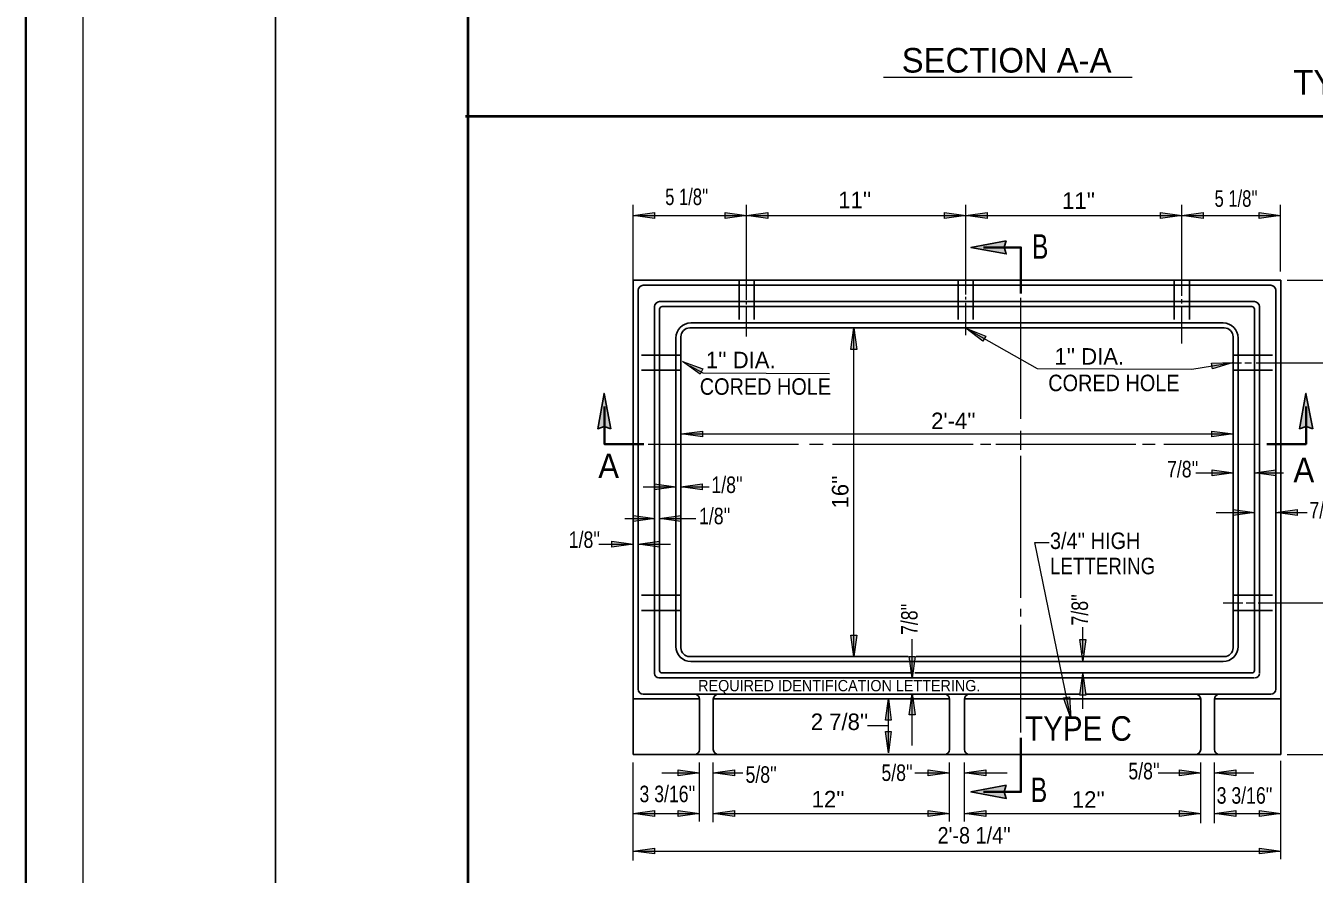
# Model space of a CAD drawing. Extents: x -331 to 37, y -28 to 234.
# Drawn here: x -331.4 to -231, y 35.7 to 101.8 of the extents above; entities that cross this region are included whole.
import ezdxf

# ---------------------------------------------------------------- set-up
doc = ezdxf.new("R2010")
doc.units = 0
doc.header["$LTSCALE"] = 0.51
doc.linetypes.add('LONG_DASHED', pattern=[7.5, 6, -1.5])
doc.layers.add('1', color=7, linetype='Continuous', lineweight=13)

msp = doc.modelspace()

# ---------------------------------------------------------------- hatches: boundary and pattern name
at = {"layer": '1'}
for points in [[(-284.0811, 87.0221), (-282.415, 87.251), (-282.415, 86.7932)], [(-275.2469, 87.0221), (-276.913, 86.7932), (-276.913, 87.251)], [(-275.2469, 87.0221), (-273.5809, 87.251), (-273.5809, 86.7932)], [(-258.1587, 87.0221), (-259.8247, 86.7932), (-259.8247, 87.251)], [(-258.1587, 87.0221), (-256.4927, 87.251), (-256.4927, 86.7932)], [(-241.3204, 87.0221), (-242.9864, 86.7932), (-242.9864, 87.251)], [(-241.3204, 87.0221), (-239.6543, 87.251), (-239.6543, 86.7932)], [(-233.634, 87.0221), (-235.3, 86.7932), (-235.3, 87.251)], [(-255.0066, 85.0661), (-255.1799, 84.5547), (-255.0094, 84.0392), (-257.7618, 84.5433)], [(-266.8796, 78.2637), (-266.6507, 76.5977), (-267.1085, 76.5977)], [(-258.1569, 78.2507), (-256.5941, 77.6298), (-256.8195, 77.2312)], [(-280.2312, 75.6616), (-278.6542, 75.0772), (-278.8703, 74.6736)], [(-237.324, 75.5668), (-238.9318, 75.0739), (-239.0052, 75.5258)], [(-285.8244, 70.4017), (-286.3358, 70.5751), (-286.8512, 70.4046), (-286.3472, 73.1571)], [(-231.1175, 70.4017), (-231.6289, 70.5751), (-232.1443, 70.4046), (-231.6402, 73.1571)], [(-280.3567, 70.0004), (-278.6907, 70.2293), (-278.6907, 69.7715)], [(-237.324, 70.0004), (-238.9901, 69.7715), (-238.9901, 70.2293)], [(-237.2981, 66.9721), (-238.9642, 66.7432), (-238.9642, 67.201)], [(-235.6609, 66.9721), (-233.9948, 67.201), (-233.9948, 66.7432)], [(-280.7548, 65.8772), (-282.4209, 65.6483), (-282.4209, 66.1061)], [(-280.3635, 65.8772), (-278.6975, 66.1061), (-278.6975, 65.6483)], [(-282.401, 63.4199), (-284.067, 63.191), (-284.067, 63.6489)], [(-282.0347, 63.4199), (-280.3687, 63.6489), (-280.3687, 63.191)], [(-235.6609, 63.8892), (-237.327, 63.6602), (-237.327, 64.1182)], [(-233.9978, 63.8892), (-232.3317, 64.1182), (-232.3317, 63.6602)], [(-284.0811, 61.4153), (-285.7471, 61.1864), (-285.7471, 61.6442)], [(-283.6933, 61.4153), (-282.0272, 61.6442), (-282.0272, 61.1864)], [(-266.8796, 52.6538), (-267.1085, 54.3199), (-266.6507, 54.3199)], [(-249.0325, 52.3181), (-249.2614, 53.9841), (-248.8036, 53.9841)], [(-262.3373, 50.9907), (-262.5662, 52.6567), (-262.1084, 52.6567)], [(-249.0325, 51.3179), (-248.8036, 49.6518), (-249.2614, 49.6518)], [(-264.1918, 49.361), (-263.9629, 47.6949), (-264.4207, 47.6949)], [(-262.3373, 49.7761), (-262.1084, 48.1101), (-262.5662, 48.1101)], [(-249.9763, 47.8437), (-250.5292, 49.4318), (-250.0803, 49.5222)], [(-264.1918, 45.1589), (-264.4207, 46.825), (-263.9629, 46.825)], [(-278.9167, 43.5838), (-280.5828, 43.3549), (-280.5828, 43.8128)], [(-277.8412, 43.5838), (-276.1751, 43.8128), (-276.1751, 43.3549)], [(-259.4204, 43.5838), (-261.0864, 43.3549), (-261.0864, 43.8128)], [(-258.2672, 43.5838), (-256.6011, 43.8128), (-256.6011, 43.3549)], [(-239.8464, 43.5838), (-241.5124, 43.3549), (-241.5124, 43.8128)], [(-238.7707, 43.5838), (-237.1047, 43.8128), (-237.1047, 43.3549)], [(-255.0066, 42.6245), (-255.1799, 42.1131), (-255.0094, 41.5977), (-257.7618, 42.1017)], [(-284.0811, 40.4218), (-282.415, 40.6508), (-282.415, 40.1929)], [(-278.9167, 40.4218), (-280.5828, 40.1929), (-280.5828, 40.6508)], [(-277.8412, 40.4218), (-276.1751, 40.6508), (-276.1751, 40.1929)], [(-259.4204, 40.4218), (-261.0864, 40.1929), (-261.0864, 40.6508)], [(-258.2672, 40.4218), (-256.6011, 40.6508), (-256.6011, 40.1929)], [(-239.8464, 40.4218), (-241.5124, 40.1929), (-241.5124, 40.6508)], [(-238.7707, 40.4218), (-237.1047, 40.6508), (-237.1047, 40.1929)], [(-233.6065, 40.4218), (-235.2725, 40.1929), (-235.2725, 40.6508)], [(-284.0811, 37.4978), (-282.415, 37.7267), (-282.415, 37.2689)], [(-233.6065, 37.4978), (-235.2725, 37.2689), (-235.2725, 37.7267)]]:
    msp.add_hatch(color=256, dxfattribs=at).paths.add_polyline_path(points)

# ---------------------------------------------------------------- linework, layer by layer
for p, q in [((-326.958, -23.5537), (-326.958, 206.4381)), ((-264.5767, 97.8001), (-245.1979, 97.8001)), ((-284.0811, 81.9813), (-284.0811, 87.8562)), ((-275.2469, 80.4633), (-275.2469, 87.8562)), ((-258.1587, 80.86), (-258.1587, 87.8562)), ((-241.3204, 80.7604), (-241.3204, 87.8562)), ((-233.634, 82.6764), (-233.634, 87.8562)), ((-241.3204, 87.0221), (-233.634, 87.0221)), ((-233.1173, 81.9813), (-226.7939, 81.9813)), ((-258.1587, 80.4761), (-258.1587, 80.6821)), ((-253.855, 71.1796), (-253.855, 80.6105)), ((-241.3204, 80.1727), (-241.3204, 80.5049)), ((-275.2469, 80.0821), (-275.2469, 80.2728)), ((-275.2469, 77.5888), (-275.2469, 79.861)), ((-258.1587, 77.7036), (-258.1587, 80.2232)), ((-241.3204, 77.0426), (-241.3204, 79.8533)), ((-266.8796, 52.6538), (-266.8796, 78.2637)), ((-238.0837, 75.5566), (-236.6717, 75.5566)), ((-236.4089, 75.5566), (-235.8835, 75.5566)), ((-235.5222, 75.5566), (-226.7939, 75.5566)), ((-280.3567, 70.0004), (-237.324, 70.0004)), ((-253.855, 68.7746), (-253.855, 70.2481)), ((-282.9088, 69.2182), (-271.1941, 69.2182)), ((-282.2838, 69.2182), (-281.3477, 69.2182)), ((-270.3368, 69.2182), (-269.2846, 69.2182)), ((-268.5458, 69.2182), (-257.5773, 69.2182)), ((-257.0157, 69.2182), (-256.2099, 69.2182)), ((-255.8156, 69.2182), (-244.8947, 69.2182)), ((-253.855, 57.2417), (-253.855, 68.3017)), ((-244.3717, 69.2182), (-243.4041, 69.2182)), ((-242.7341, 69.2182), (-235.2804, 69.2182)), ((-234.3775, 69.2182), (-233.7283, 69.2182)), ((-240.2347, 66.9721), (-237.2981, 66.9721)), ((-235.6609, 66.9721), (-233.3956, 66.9721)), ((-283.3062, 65.8772), (-280.7548, 65.8772)), ((-280.3635, 65.8772), (-278.1586, 65.8772)), ((-284.7272, 63.4199), (-282.401, 63.4199)), ((-282.0347, 63.4199), (-279.198, 63.4199)), ((-238.6299, 63.8892), (-235.6609, 63.8892)), ((-233.9978, 63.8892), (-231.5506, 63.8892)), ((-286.7725, 61.4153), (-284.0811, 61.4153)), ((-283.6933, 61.4153), (-281.188, 61.4153)), ((-253.855, 55.7775), (-253.855, 56.3684)), ((-238.0837, 56.8392), (-236.5731, 56.8392)), ((-236.3104, 56.8392), (-235.7192, 56.8392)), ((-235.358, 56.8392), (-226.7939, 56.8392)), ((-253.855, 46.7276), (-253.855, 55.1351)), ((-249.0325, 52.8961), (-249.0325, 54.9348)), ((-262.3373, 50.9907), (-262.3373, 54.0034)), ((-249.0325, 48.5774), (-249.0325, 51.3377)), ((-264.1918, 45.1589), (-264.1918, 49.361)), ((-262.3373, 45.7332), (-262.3373, 49.7761)), ((-264.1918, 47.26), (-265.8309, 47.26)), ((-284.0811, 36.75), (-284.0811, 44.3934)), ((-278.9167, 39.7893), (-278.9167, 44.3934)), ((-277.8412, 39.7331), (-277.8412, 44.3934)), ((-259.4204, 39.7893), (-259.4204, 44.3934)), ((-258.2672, 39.7893), (-258.2672, 44.3934)), ((-239.8464, 39.6767), (-239.8464, 44.3934)), ((-238.7707, 39.6767), (-238.7707, 44.3934)), ((-233.6065, 36.8625), (-233.6065, 44.5339)), ((-233.1173, 45.0231), (-226.7939, 45.0231)), ((-281.8619, 43.5838), (-278.9167, 43.5838)), ((-277.8412, 43.5838), (-275.5476, 43.5838)), ((-262.1305, 43.5838), (-259.4204, 43.5838)), ((-258.2672, 43.5838), (-254.9412, 43.5838)), ((-243.1553, 43.5838), (-239.8464, 43.5838)), ((-238.7707, 43.5838), (-235.7072, 43.5838)), ((-284.0811, 40.4218), (-278.9167, 40.4218)), ((-277.8412, 40.4218), (-259.4204, 40.4218)), ((-258.2672, 40.4218), (-239.8464, 40.4218)), ((-238.7707, 40.4218), (-233.6065, 40.4218)), ((-284.0811, 37.4978), (-233.6065, 37.4978))]:
    msp.add_line(p, q, dxfattribs=at)
at = {"layer": '1', "lineweight": 40}
for p, q in [((-296.9591, -11.0541), (-296.9591, 193.9388)), ((-297.1562, 94.7724), (-62.5634, 94.7724))]:
    msp.add_line(p, q, dxfattribs=at)
at = {"layer": '1', "lineweight": 25}
for p, q in [((-284.0811, 45.0231), (-284.0811, 81.9813)), ((-284.0811, 81.9813), (-233.6065, 81.9813)), ((-283.2984, 81.5899), (-234.3892, 81.5899)), ((-233.6065, 45.0231), (-233.6065, 81.9813)), ((-283.6898, 50.1103), (-283.6898, 81.1986)), ((-233.9978, 50.1103), (-233.9978, 81.1986)), ((-282.4179, 51.3332), (-282.4179, 79.9268)), ((-282.0267, 80.3182), (-235.6609, 80.3182)), ((-282.0267, 51.5778), (-282.0267, 79.7312)), ((-281.831, 79.9268), (-235.8566, 79.9268)), ((-235.6609, 51.5778), (-235.6609, 79.7312)), ((-235.2696, 51.3821), (-235.2696, 79.9268)), ((-279.5809, 78.655), (-238.1067, 78.655)), ((-280.7548, 53.4365), (-280.7548, 77.4811)), ((-280.3635, 53.3387), (-280.3635, 77.5789)), ((-279.6787, 78.2637), (-238.0088, 78.2637)), ((-237.324, 53.3387), (-237.324, 77.5789)), ((-236.9327, 53.4365), (-236.9327, 77.4811)), ((-279.6787, 52.6538), (-262.6371, 52.6538)), ((-279.5809, 52.2625), (-238.1067, 52.2625)), ((-262.0272, 52.6538), (-238.0088, 52.6538)), ((-281.831, 51.3821), (-262.4765, 51.3821)), ((-262.1235, 51.3821), (-235.8566, 51.3821)), ((-282.0756, 50.9907), (-235.6609, 50.9907)), ((-284.0811, 49.361), (-278.9167, 49.361)), ((-283.2984, 49.7189), (-249.3176, 49.7189)), ((-278.9167, 45.4144), (-278.9167, 49.3277)), ((-277.8412, 49.361), (-262.4765, 49.361)), ((-277.8412, 45.4144), (-277.8412, 49.3277)), ((-262.2198, 49.361), (-259.4204, 49.361)), ((-259.4204, 45.4144), (-259.4204, 49.3277)), ((-258.2672, 49.361), (-239.8464, 49.361)), ((-258.2672, 45.4144), (-258.2672, 49.3277)), ((-248.772, 49.7189), (-234.3892, 49.7189)), ((-239.8464, 45.4144), (-239.8464, 49.3277)), ((-238.7707, 49.361), (-233.6065, 49.361)), ((-238.7707, 45.4144), (-238.7707, 49.3277)), ((-284.0811, 45.0231), (-233.6065, 45.0231))]:
    msp.add_line(p, q, dxfattribs=at)
at = {"layer": '1', "linetype": 'LONG_DASHED', "lineweight": 25}
for p, q in [((-275.8339, 81.9813), (-275.8339, 78.2637)), ((-274.6599, 81.9813), (-274.6599, 78.2637)), ((-258.7457, 81.9813), (-258.7457, 78.2637)), ((-257.5718, 81.9813), (-257.5718, 78.2637)), ((-241.9073, 81.9813), (-241.9073, 78.2637)), ((-240.7334, 81.9813), (-240.7334, 78.2637)), ((-280.3635, 76.1436), (-284.0811, 76.1436)), ((-237.324, 76.1436), (-233.6065, 76.1436)), ((-280.3635, 74.9696), (-284.0811, 74.9696)), ((-237.324, 74.9696), (-233.6065, 74.9696)), ((-280.3635, 57.4262), (-284.0811, 57.4262)), ((-237.324, 57.4262), (-233.6065, 57.4262)), ((-280.3635, 56.2522), (-284.0811, 56.2522)), ((-237.324, 56.2522), (-233.6065, 56.2522))]:
    msp.add_line(p, q, dxfattribs=at)
at = {"layer": '1', "lineweight": 35}
msp.add_lwpolyline([(-331.4306, -27.9305), (36.7526, -27.9305), (36.7526, 234.2742), (-331.4306, 234.2742)], close=True, dxfattribs=at)
at = {"layer": '1', "lineweight": 25}
msp.add_lwpolyline([(-311.9585, -18.5536), (-311.9585, 201.4384), (33.0294, 201.4384)], dxfattribs=at)
at = {"layer": '1'}
for points in [[(-284.0811, 87.0221), (-282.415, 87.251), (-282.415, 86.7932)], [(-275.2469, 87.0221), (-276.913, 86.7932), (-276.913, 87.251)], [(-275.2469, 87.0221), (-273.5809, 87.251), (-273.5809, 86.7932)], [(-258.1587, 87.0221), (-259.8247, 86.7932), (-259.8247, 87.251)], [(-258.1587, 87.0221), (-256.4927, 87.251), (-256.4927, 86.7932)], [(-241.3204, 87.0221), (-242.9864, 86.7932), (-242.9864, 87.251)], [(-241.3204, 87.0221), (-239.6543, 87.251), (-239.6543, 86.7932)], [(-233.634, 87.0221), (-235.3, 86.7932), (-235.3, 87.251)], [(-266.8796, 78.2637), (-266.6507, 76.5977), (-267.1085, 76.5977)], [(-258.1569, 78.2507), (-256.5941, 77.6298), (-256.8195, 77.2312)], [(-280.2312, 75.6616), (-278.6542, 75.0772), (-278.8703, 74.6736)], [(-237.324, 75.5668), (-238.9318, 75.0739), (-239.0052, 75.5258)], [(-280.3567, 70.0004), (-278.6907, 70.2293), (-278.6907, 69.7715)], [(-237.324, 70.0004), (-238.9901, 69.7715), (-238.9901, 70.2293)], [(-237.2981, 66.9721), (-238.9642, 66.7432), (-238.9642, 67.201)], [(-235.6609, 66.9721), (-233.9948, 67.201), (-233.9948, 66.7432)], [(-280.7548, 65.8772), (-282.4209, 65.6483), (-282.4209, 66.1061)], [(-280.3635, 65.8772), (-278.6975, 66.1061), (-278.6975, 65.6483)], [(-282.401, 63.4199), (-284.067, 63.191), (-284.067, 63.6489)], [(-282.0347, 63.4199), (-280.3687, 63.6489), (-280.3687, 63.191)], [(-235.6609, 63.8892), (-237.327, 63.6602), (-237.327, 64.1182)], [(-233.9978, 63.8892), (-232.3317, 64.1182), (-232.3317, 63.6602)], [(-284.0811, 61.4153), (-285.7471, 61.1864), (-285.7471, 61.6442)], [(-283.6933, 61.4153), (-282.0272, 61.6442), (-282.0272, 61.1864)], [(-266.8796, 52.6538), (-267.1085, 54.3199), (-266.6507, 54.3199)], [(-249.0325, 52.3181), (-249.2614, 53.9841), (-248.8036, 53.9841)], [(-262.3373, 50.9907), (-262.5662, 52.6567), (-262.1084, 52.6567)], [(-249.0325, 51.3179), (-248.8036, 49.6518), (-249.2614, 49.6518)], [(-264.1918, 49.361), (-263.9629, 47.6949), (-264.4207, 47.6949)], [(-262.3373, 49.7761), (-262.1084, 48.1101), (-262.5662, 48.1101)], [(-249.9763, 47.8437), (-250.5292, 49.4318), (-250.0803, 49.5222)], [(-264.1918, 45.1589), (-264.4207, 46.825), (-263.9629, 46.825)], [(-278.9167, 43.5838), (-280.5828, 43.3549), (-280.5828, 43.8128)], [(-277.8412, 43.5838), (-276.1751, 43.8128), (-276.1751, 43.3549)], [(-259.4204, 43.5838), (-261.0864, 43.3549), (-261.0864, 43.8128)], [(-258.2672, 43.5838), (-256.6011, 43.8128), (-256.6011, 43.3549)], [(-239.8464, 43.5838), (-241.5124, 43.3549), (-241.5124, 43.8128)], [(-238.7707, 43.5838), (-237.1047, 43.8128), (-237.1047, 43.3549)], [(-284.0811, 40.4218), (-282.415, 40.6508), (-282.415, 40.1929)], [(-278.9167, 40.4218), (-280.5828, 40.1929), (-280.5828, 40.6508)], [(-277.8412, 40.4218), (-276.1751, 40.6508), (-276.1751, 40.1929)], [(-259.4204, 40.4218), (-261.0864, 40.1929), (-261.0864, 40.6508)], [(-258.2672, 40.4218), (-256.6011, 40.6508), (-256.6011, 40.1929)], [(-239.8464, 40.4218), (-241.5124, 40.1929), (-241.5124, 40.6508)], [(-238.7707, 40.4218), (-237.1047, 40.6508), (-237.1047, 40.1929)], [(-233.6065, 40.4218), (-235.2725, 40.1929), (-235.2725, 40.6508)], [(-284.0811, 37.4978), (-282.415, 37.7267), (-282.415, 37.2689)], [(-233.6065, 37.4978), (-235.2725, 37.2689), (-235.2725, 37.7267)]]:
    msp.add_lwpolyline(points, close=True, dxfattribs=at)
for points in [[(-284.0811, 87.0221), (-275.2469, 87.0221), (-258.1587, 87.0221), (-241.3204, 87.0221)], [(-258.1569, 78.2507), (-252.6052, 75.1104), (-240.5261, 75.0471), (-237.324, 75.5668)], [(-279.6656, 75.3157), (-278.6508, 74.7726), (-268.7782, 74.7207)], [(-249.9763, 47.8437), (-252.7866, 61.5381), (-251.6587, 61.5381)]]:
    msp.add_lwpolyline(points, dxfattribs=at)
at = {"layer": '1', "lineweight": 25}
for points in [[(-255.0066, 85.0661), (-255.1799, 84.5547), (-255.0094, 84.0392), (-257.7618, 84.5433)], [(-285.8244, 70.4017), (-286.3358, 70.5751), (-286.8512, 70.4046), (-286.3472, 73.1571)], [(-231.1175, 70.4017), (-231.6289, 70.5751), (-232.1443, 70.4046), (-231.6402, 73.1571)], [(-255.0066, 42.6245), (-255.1799, 42.1131), (-255.0094, 41.5977), (-257.7618, 42.1017)]]:
    msp.add_lwpolyline(points, close=True, dxfattribs=at)
at = {"layer": '1', "lineweight": 35}
for points in [[(-253.855, 80.9598), (-253.855, 84.5469), (-256.7899, 84.5469)], [(-286.3293, 72.1532), (-286.3293, 69.2182), (-283.2579, 69.2182)], [(-234.6942, 69.2182), (-231.6367, 69.2182), (-231.6367, 72.1532)], [(-256.7899, 42.1054), (-253.855, 42.1054), (-253.855, 46.3086)]]:
    msp.add_lwpolyline(points, dxfattribs=at)
at = {"layer": '1', "lineweight": 25}
for centre, radius, start, end in [((-283.2984, 81.1986), 0.3913, 90, 180), ((-234.3891, 81.1986), 0.3913, 0, 90), ((-282.0266, 79.9268), 0.3913, 90, 180), ((-281.831, 79.7312), 0.1957, 90, 180), ((-235.8566, 79.7312), 0.1957, 0, 90), ((-235.6609, 79.9268), 0.3913, 0, 90), ((-279.5809, 77.4811), 1.174, 90, 180), ((-238.1067, 77.4811), 1.174, 0, 90), ((-279.6787, 77.5789), 0.6848, 90, 180), ((-238.0088, 77.5789), 0.6848, 0, 90), ((-279.5809, 53.4365), 1.174, 180, 270), ((-279.6787, 53.3387), 0.6848, 180, 270), ((-238.1067, 53.4365), 1.174, 270, 0), ((-238.0088, 53.3387), 0.6848, 270, 0), ((-282.0755, 51.3331), 0.3424, 180, 270), ((-281.831, 51.5777), 0.1957, 180, 270), ((-281.831, 51.5777), 0.1957, 180, 270), ((-235.8566, 51.5777), 0.1957, 270, 0), ((-235.8566, 51.5777), 0.1957, 270, 0), ((-235.612, 51.3331), 0.3424, 270, 0), ((-283.2984, 50.1103), 0.3913, 180, 270), ((-279.3081, 49.3276), 0.3913, 0, 90), ((-277.4498, 49.3276), 0.3913, 90, 180), ((-259.8117, 49.3276), 0.3913, 0, 90), ((-257.8758, 49.3276), 0.3913, 90, 180), ((-240.2377, 49.3276), 0.3913, 0, 90), ((-238.3795, 49.3276), 0.3913, 90, 180), ((-234.3891, 50.1103), 0.3913, 270, 0), ((-279.3081, 45.4144), 0.3913, 270, 0), ((-277.4498, 45.4144), 0.3913, 180, 270), ((-259.8117, 45.4144), 0.3913, 270, 0), ((-257.8758, 45.4144), 0.3913, 180, 270), ((-240.2377, 45.4144), 0.3913, 270, 0), ((-238.3795, 45.4144), 0.3913, 180, 270)]:
    msp.add_arc(centre, radius, start, end, dxfattribs=at)

# ---------------------------------------------------------------- texts
at = {"layer": '1'}
for s, height, p in [('SECTION A-A', 1.914, (-263.1535, 98.1707)), ('TYPE A FOR INLET DESIGN NO. 1', 1.914, (-232.6267, 96.4503)), ("11''", 1.286, (-268.0961, 87.6003)), ("11''", 1.286, (-250.6514, 87.544)), (" 1'' DIA.", 1.286, (-278.8941, 75.1249)), (" 1'' DIA.", 1.286, (-251.7295, 75.4063)), ("2'-4''", 1.286, (-260.8605, 70.3792)), ("2 7/8''", 1.286, (-270.2391, 46.9281)), ("12''", 1.286, (-270.1726, 40.8972)), ("12''", 1.286, (-249.8912, 40.8649))]:
    msp.add_text(s, height=height, dxfattribs=at).set_placement(p)
for s, height, width, p in [("5 1/8''", 1.286, 0.75, (-281.5892, 87.8449)), ("5 1/8''", 1.286, 0.75, (-238.7674, 87.706)), ('B', 1.914, 0.75, (-253.004, 83.6585)), ('CORED HOLE', 1.286, 0.9, (-278.8941, 73.0561)), ('CORED HOLE', 1.286, 0.9, (-251.7295, 73.3375)), ('A', 1.914, 0.95, (-286.8063, 66.5578)), ("7/8''", 1.286, 0.8, (-242.47, 66.6205)), ('A', 1.914, 0.95, (-232.6192, 66.2417)), ("1/8''", 1.286, 0.8, (-277.9854, 65.4017)), ("1/8''", 1.286, 0.8, (-278.9475, 62.9634)), ("7/8''", 1.286, 0.8, (-231.3714, 63.4178)), ("1/8''", 1.286, 0.8, (-289.1031, 61.1207)), ("3/4'' HIGH", 1.286, 0.9, (-251.5957, 61.0364)), ('LETTERING', 1.286, 0.85, (-251.5957, 59.0654)), ('REQUIRED IDENTIFICATION LETTERING.', 0.8805, 0.95, (-279.0185, 49.9463)), ('TYPE C', 1.914, 0.9, (-253.5352, 46.0902)), ("5/8''", 1.286, 0.8, (-264.7328, 42.9579)), ("5/8''", 1.286, 0.8, (-245.4847, 43.0855)), ("5/8''", 1.286, 0.8, (-275.3266, 42.8142)), ('B', 1.914, 0.75, (-253.0925, 41.3056)), ("3 3/16''", 1.286, 0.8, (-283.594, 41.3032)), ("3 3/16''", 1.286, 0.8, (-238.6026, 41.1857)), ("2'-8 1/4''", 1.286, 0.9, (-260.3603, 38.0774))]:
    msp.add_text(s, height=height, dxfattribs=dict(at, width=width)).set_placement(p)
msp.add_text("16''", height=1.286, rotation=90, dxfattribs=at).set_placement((-267.3071, 64.1964))
at = {"layer": '1', "width": 0.8}
for p in [(-248.6352, 55.0781), (-261.914, 54.3372)]:
    msp.add_text("7/8''", height=1.286, rotation=90, dxfattribs=at).set_placement(p)

doc.saveas('drawing.dxf')
